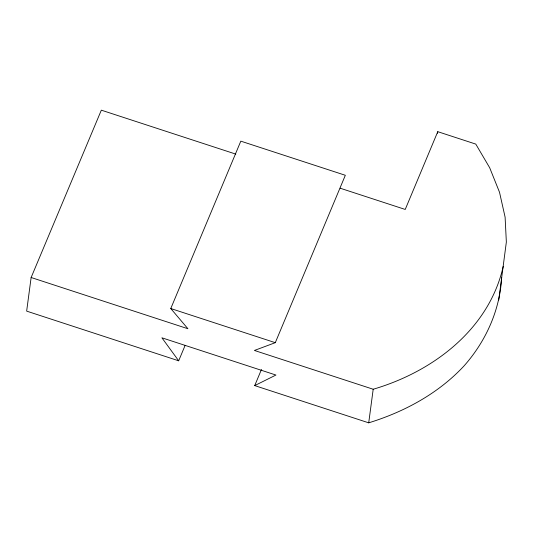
<?xml version="1.0" encoding="UTF-8"?>
<svg xmlns="http://www.w3.org/2000/svg" width="533" height="533" viewBox="0 0 533 533"><rect width="100%" height="100%" fill="white"/><g stroke="black" fill="none" stroke-linecap="round" stroke-linejoin="round"><path stroke-width="0.8" d="M261.463 369.476L254.721 385.599L368.716 422.829C404.5 411.802 438.452 393.467 464.123 365.825C485.823 341.307 499.974 310.126 501.66 277.24M498.748 299.992L506.35 242.035L505.104 217.158L499.514 192.246L489.68 167.742L475.782 144.097L437.773 131.678L405.227 209.449L340.147 188.196M235.799 154.11L101.33 110.171L31.134 277.506L26.65 311.125L178.675 360.801L185.098 345.444M368.716 422.829L373.2 389.243C432.789 371.774 488.921 329.574 503.225 266.413M437.553 133.317L437.773 131.678M31.134 277.506L187.909 328.734L170.773 308.534L240.809 141.152L345.331 175.284L275.294 342.672L254.421 350.454L373.2 389.243M254.721 385.599L275.934 375.045L161.905 337.802L178.675 360.801M170.773 308.534L275.294 342.672"/></g></svg>
